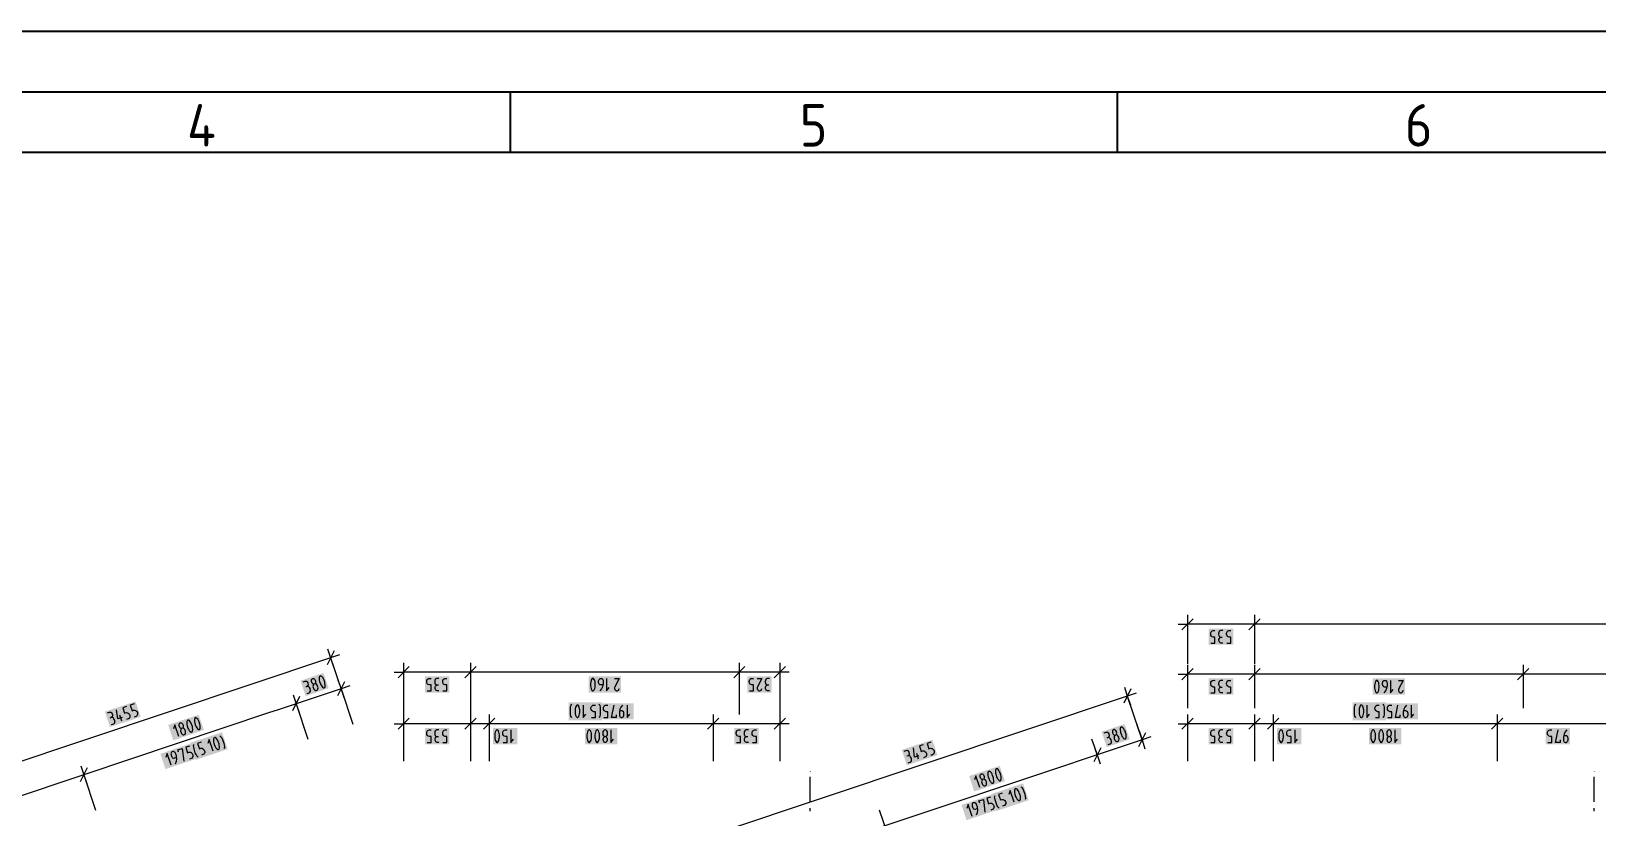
# Model space of a CAD drawing. Header units: millimetres. Extents: x 0 to 594, y 0 to 420.
# Drawn here: x 157.5 to 286.5, y 355.3 to 420 of the extents above; entities that cross this region are included whole.
import ezdxf

# ---------------------------------------------------------------- set-up
doc = ezdxf.new("R2010")
doc.units = ezdxf.units.MM
doc.header["$LTSCALE"] = 8
for name, color, linetype in [('035', 5, 'Continuous'), ('07', 7, 'Continuous'), ('PDF_Koty delkove', 7, 'Continuous'), ('PDF_Osy hlavni', 7, 'Continuous')]:
    doc.layers.add(name, color=color, linetype=linetype)
doc.styles.add('ISO Proportional', font='isocp.shx')

# ---------------------------------------------------------------- blocks, each defined once
blk = doc.blocks.new('IEC_border_a2')
at = {"layer": '035'}
for p, q in [((197, 415), (197, 410)), ((247, 415), (247, 410)), ((584, 410), (10, 410))]:
    blk.add_line(p, q, dxfattribs=at)
blk.add_lwpolyline([(0, 420), (594, 420), (594, 0), (0, 0)], close=True, dxfattribs=at)
at = {"layer": '07'}
blk.add_lwpolyline([(5, 415), (589, 415), (589, 5), (5, 5)], close=True, dxfattribs=at)
at = {"layer": '035', "style": 'ISO Proportional'}
for s, p in [('4', (170.38, 410.5)), ('5', (220.84, 410.5)), ('6', (270.69, 410.5))]:
    blk.add_text(s, height=3.5, dxfattribs=at).set_placement(p)

msp = doc.modelspace()

# ---------------------------------------------------------------- linework, layer by layer
at = {"layer": 'PDF_Koty delkove', "lineweight": 18}
for points in [[(253.25, 371.59), (252.33, 370.67)], [(252.79, 371.9), (252.79, 371.13), (252.79, 370.36)], [(258.76, 371.59), (257.84, 370.67)], [(258.3, 371.9), (258.3, 371.13), (258.3, 370.36)], [(252.02, 371.13), (252.79, 371.13), (252.79, 367.88)], [(549.56, 371.13), (258.3, 371.13), (257.65, 371.13), (252.79, 371.13)], [(254.72, 369.59), (255.05, 369.59), (255.05, 370.07), (254.91, 370.07), (254.82, 370.11), (254.76, 370.16), (254.71, 370.24), (254.7, 370.31), (254.7, 370.38), (254.71, 370.45), (254.74, 370.51), (254.78, 370.57), (254.83, 370.6), (254.91, 370.62), (255.05, 370.62)], [(255.71, 370.62), (255.52, 370.62), (255.45, 370.58), (255.39, 370.53), (255.37, 370.45), (255.35, 370.38), (255.35, 370.31), (255.37, 370.22), (255.39, 370.16), (255.45, 370.11), (255.54, 370.07)], [(255.71, 369.59), (255.54, 369.59), (255.49, 369.61), (255.44, 369.64), (255.41, 369.7), (255.38, 369.8), (255.38, 369.87), (255.41, 369.97), (255.46, 370.04), (255.54, 370.07), (255.65, 370.07)], [(256.04, 369.59), (256.37, 369.59), (256.37, 370.07), (256.23, 370.07), (256.13, 370.11), (256.08, 370.16), (256.02, 370.24), (256.01, 370.31), (256.01, 370.38), (256.02, 370.45), (256.05, 370.51), (256.09, 370.57), (256.15, 370.6), (256.23, 370.62), (256.37, 370.62)], [(258.3, 371.13), (258.3, 370.77), (258.3, 367.88)], [(182.5, 368.95), (181.91, 367.78)], [(181.96, 369.1), (182.2, 368.37), (182.45, 367.64)], [(182.2, 368.37), (148.61, 357.12)], [(182.93, 368.61), (182.2, 368.37), (183.18, 365.45)], [(188.68, 367.65), (187.76, 366.73)], [(188.22, 367.96), (188.22, 367.19), (188.22, 366.42)], [(194.19, 367.65), (193.26, 366.73)], [(193.72, 367.96), (193.72, 367.19), (193.72, 366.42)], [(216.33, 367.65), (215.41, 366.73)], [(215.87, 367.96), (215.87, 367.19), (215.87, 366.42)], [(219.66, 367.65), (218.74, 366.73)], [(219.2, 367.96), (219.2, 367.19), (219.2, 366.42)], [(252.79, 367.79), (252.79, 367.02), (252.79, 366.26)], [(258.3, 367.79), (258.3, 367.02), (258.3, 366.26)], [(280.45, 367.79), (280.45, 367.02), (280.45, 366.26)], [(179.94, 366.4), (180.1, 366.45), (180.16, 366.45), (180.22, 366.44), (180.26, 366.4), (180.32, 366.31), (180.34, 366.25), (180.35, 366.14), (180.32, 366.06), (180.25, 366), (180.15, 365.96)], [(180.82, 366.19), (180.79, 366.2), (180.74, 366.23), (180.69, 366.29), (180.65, 366.35), (180.63, 366.42), (180.62, 366.48), (180.63, 366.56), (180.66, 366.62), (180.7, 366.65), (180.75, 366.67), (180.79, 366.67), (180.86, 366.64), (180.91, 366.58), (180.94, 366.52), (180.96, 366.45), (180.97, 366.38), (180.97, 366.31), (180.95, 366.25), (180.93, 366.23)], [(181.15, 365.98), (181.13, 366.04), (181.09, 366.12), (181.03, 366.19), (180.96, 366.22), (180.93, 366.23), (180.82, 366.19), (180.8, 366.17), (180.77, 366.1), (180.75, 366.01), (180.77, 365.92), (180.79, 365.86), (180.83, 365.78)], [(181.72, 366.35), (181.66, 366.54), (181.61, 366.63), (181.55, 366.74), (181.48, 366.82), (181.4, 366.87), (181.37, 366.88), (181.32, 366.86), (181.3, 366.84), (181.27, 366.75), (181.26, 366.64), (181.27, 366.52), (181.29, 366.42), (181.36, 366.23), (181.4, 366.13), (181.47, 366.03), (181.54, 365.94), (181.61, 365.9), (181.65, 365.89), (181.7, 365.91), (181.72, 365.93), (181.75, 366.01), (181.75, 366.12), (181.74, 366.25)], [(181.74, 366.25), (181.72, 366.35)], [(183.35, 366.4), (182.77, 365.24)], [(182.81, 366.55), (183.06, 365.82), (183.3, 365.09)], [(187.45, 367.19), (188.22, 367.19), (188.22, 363.71)], [(219.2, 367.19), (215.87, 367.19), (200.32, 367.19), (193.72, 367.19), (188.22, 367.19)], [(190.15, 365.65), (190.48, 365.65), (190.48, 366.13), (190.34, 366.13), (190.25, 366.16), (190.19, 366.21), (190.14, 366.3), (190.12, 366.37), (190.12, 366.43), (190.14, 366.5), (190.16, 366.57), (190.2, 366.62), (190.26, 366.66), (190.34, 366.67), (190.48, 366.67)], [(191.13, 366.67), (190.94, 366.67), (190.88, 366.64), (190.82, 366.59), (190.79, 366.5), (190.78, 366.43), (190.78, 366.37), (190.79, 366.28), (190.82, 366.21), (190.88, 366.16), (190.97, 366.13)], [(191.46, 365.65), (191.79, 365.65), (191.79, 366.13), (191.65, 366.13), (191.56, 366.16), (191.5, 366.21), (191.45, 366.3), (191.44, 366.37), (191.44, 366.43), (191.45, 366.5), (191.48, 366.57), (191.52, 366.62), (191.57, 366.66), (191.65, 366.67), (191.79, 366.67)], [(193.72, 367.19), (193.72, 366.83), (193.72, 363.71)], [(204.63, 366.13), (204.44, 366.13), (204.39, 366.14), (204.35, 366.18), (204.32, 366.21), (204.29, 366.26), (204.28, 366.33), (204.28, 366.47), (204.29, 366.54), (204.32, 366.59), (204.35, 366.62), (204.39, 366.66), (204.44, 366.67), (204.5, 366.67), (204.55, 366.66), (204.59, 366.62), (204.62, 366.59)], [(204.62, 366.59), (204.65, 366.54), (204.66, 366.47), (204.66, 366.23), (204.61, 365.99), (204.52, 365.82), (204.39, 365.65)], [(204.93, 366.67), (204.93, 365.65), (205.15, 365.92)], [(205.59, 366.67), (205.98, 366.67), (205.62, 365.99), (205.59, 365.92), (205.59, 365.82), (205.62, 365.75), (205.66, 365.7), (205.7, 365.67), (205.76, 365.65), (205.81, 365.65), (205.87, 365.67), (205.91, 365.7), (205.95, 365.75), (205.98, 365.85)], [(215.87, 367.19), (215.87, 366.89), (215.87, 366.83), (215.87, 363.71)], [(216.71, 365.65), (217.04, 365.65), (217.04, 366.13), (216.91, 366.13), (216.81, 366.16), (216.76, 366.21), (216.7, 366.3), (216.69, 366.37), (216.69, 366.43), (216.7, 366.5), (216.73, 366.57), (216.77, 366.62), (216.82, 366.66), (216.91, 366.67), (217.04, 366.67)], [(217.34, 366.67), (217.73, 366.67), (217.37, 365.99), (217.34, 365.92), (217.34, 365.82), (217.37, 365.75), (217.41, 365.7), (217.45, 365.67), (217.51, 365.65)], [(218.36, 366.67), (218.17, 366.67), (218.1, 366.64), (218.04, 366.59), (218.02, 366.5), (218, 366.43), (218, 366.37), (218.02, 366.28), (218.04, 366.21), (218.1, 366.16), (218.19, 366.13)], [(219.97, 367.19), (219.2, 367.19), (219.2, 363.71)], [(252.02, 367.02), (252.79, 367.02), (252.79, 364.23)], [(253.25, 367.49), (252.33, 366.56)], [(565.96, 367.02), (549.56, 367.02), (512, 367.02), (509.05, 367.02), (486.83, 367.02), (438.04, 367.02), (403.24, 367.02), (371.46, 367.02), (330.26, 367.02), (298.49, 367.02), (280.45, 367.02), (258.3, 367.02), (252.79, 367.02)], [(255.71, 366.51), (255.52, 366.51), (255.45, 366.48), (255.39, 366.43), (255.37, 366.34), (255.35, 366.27), (255.35, 366.2), (255.37, 366.12), (255.39, 366.05), (255.45, 366), (255.54, 365.96)], [(256.04, 365.49), (256.37, 365.49), (256.37, 365.96), (256.23, 365.96), (256.13, 366), (256.08, 366.05), (256.02, 366.14), (256.01, 366.2), (256.01, 366.27), (256.02, 366.34), (256.05, 366.41), (256.09, 366.46), (256.15, 366.49), (256.23, 366.51), (256.37, 366.51)], [(258.76, 367.49), (257.84, 366.56)], [(258.3, 367.02), (258.3, 366.67), (258.3, 364.23)], [(268.58, 365.9), (268.58, 366.1), (268.56, 366.2), (268.54, 366.32), (268.5, 366.43), (268.44, 366.49), (268.41, 366.51), (268.36, 366.51), (268.33, 366.49), (268.28, 366.43), (268.24, 366.32), (268.21, 366.2), (268.19, 366.1)], [(269.21, 365.96), (269.02, 365.96), (268.96, 365.98), (268.92, 366.02), (268.89, 366.05), (268.87, 366.1), (268.85, 366.17), (268.85, 366.31), (268.87, 366.37), (268.89, 366.43), (268.92, 366.46), (268.96, 366.49), (269.02, 366.51), (269.07, 366.51), (269.13, 366.49), (269.17, 366.46), (269.19, 366.43), (269.22, 366.37), (269.24, 366.31), (269.24, 366.07), (269.18, 365.83), (269.1, 365.66), (268.96, 365.49)], [(269.51, 366.51), (269.51, 365.49), (269.73, 365.76)], [(270.17, 366.51), (270.55, 366.51), (270.19, 365.83), (270.17, 365.76), (270.17, 365.66), (270.19, 365.59), (270.23, 365.54), (270.28, 365.5), (270.33, 365.49), (270.38, 365.49), (270.44, 365.5), (270.48, 365.54), (270.52, 365.59), (270.55, 365.69)], [(280.91, 367.49), (279.98, 366.56)], [(280.45, 367.02), (280.45, 366.67), (280.45, 364.23)], [(183.06, 365.82), (179.36, 364.58), (177.8, 364.06), (177.18, 363.85), (161.87, 358.73), (149.47, 354.58)], [(179.65, 365.17), (179.07, 364)], [(179.12, 365.31), (179.36, 364.58), (179.61, 363.86)], [(180.27, 365.43), (180.45, 365.49), (180.5, 365.54), (180.54, 365.61), (180.54, 365.7), (180.53, 365.77), (180.51, 365.83), (180.47, 365.91), (180.42, 365.97), (180.35, 366), (180.25, 366)], [(180.83, 365.78), (180.9, 365.71), (180.96, 365.68), (181.02, 365.68), (181.07, 365.7), (181.12, 365.73), (181.16, 365.8), (181.17, 365.89), (181.15, 365.98)], [(183.79, 366.06), (183.06, 365.82), (184.03, 362.9)], [(190.81, 365.92), (190.83, 366.02), (190.89, 366.09), (190.97, 366.13), (191.08, 366.13)], [(191.13, 365.65), (190.97, 365.65), (190.92, 365.67), (190.86, 365.7), (190.83, 365.75), (190.81, 365.85), (190.81, 365.92)], [(247.83, 365.22), (214.24, 353.98)], [(217.51, 365.65), (217.56, 365.65), (217.62, 365.67), (217.66, 365.7), (217.7, 365.75), (217.73, 365.85)], [(218.36, 365.65), (218.19, 365.65), (218.14, 365.67), (218.08, 365.7), (218.06, 365.75), (218.03, 365.85), (218.03, 365.92), (218.06, 366.02), (218.11, 366.09), (218.19, 366.13), (218.3, 366.13)], [(248.12, 365.8), (247.54, 364.64)], [(247.59, 365.95), (247.83, 365.22), (248.08, 364.49)], [(248.56, 365.46), (247.83, 365.22), (248.81, 362.3)], [(255.71, 365.49), (255.54, 365.49), (255.49, 365.5), (255.44, 365.54), (255.41, 365.59), (255.38, 365.69), (255.38, 365.76), (255.41, 365.86), (255.46, 365.93), (255.54, 365.96), (255.65, 365.96)], [(268.19, 366.1), (268.19, 365.9), (268.21, 365.79), (268.24, 365.67), (268.28, 365.57), (268.33, 365.5), (268.36, 365.49), (268.41, 365.49), (268.44, 365.5), (268.5, 365.57), (268.54, 365.67), (268.56, 365.79), (268.58, 365.9)], [(163.83, 363.84), (163.99, 363.89), (164.04, 363.89), (164.11, 363.88), (164.15, 363.84), (164.21, 363.75), (164.23, 363.69), (164.24, 363.58), (164.21, 363.5), (164.14, 363.44), (164.04, 363.4)], [(165.03, 363.45), (164.67, 363.33), (164.58, 364.09)], [(165.01, 363.15), (164.85, 363.64)], [(165.39, 364.36), (165.08, 364.26), (165.23, 363.8), (165.36, 363.85), (165.46, 363.84), (165.53, 363.81), (165.61, 363.75), (165.64, 363.69), (165.66, 363.63), (165.67, 363.56), (165.67, 363.48), (165.65, 363.42), (165.61, 363.37), (165.53, 363.33), (165.4, 363.28)], [(179.36, 364.58), (180.34, 361.67)], [(188.22, 363.71), (188.22, 362.94), (188.22, 362.17)], [(193.72, 363.71), (193.72, 362.94), (193.72, 362.17)], [(195.27, 363.71), (195.27, 362.94), (195.27, 362.17)], [(202.07, 363.45), (202.04, 363.49), (202, 363.55), (201.97, 363.66), (201.96, 363.79), (201.96, 364.13), (201.97, 364.31), (201.99, 364.41), (202.01, 364.48), (202.07, 364.54)], [(202.34, 364.07), (202.34, 363.86), (202.36, 363.76), (202.38, 363.64), (202.42, 363.54), (202.48, 363.47), (202.51, 363.45), (202.56, 363.45), (202.59, 363.47), (202.64, 363.54), (202.68, 363.64), (202.71, 363.76), (202.73, 363.86), (202.73, 364.07), (202.71, 364.17), (202.68, 364.29), (202.64, 364.39), (202.59, 364.46), (202.56, 364.48), (202.51, 364.48), (202.48, 364.46)], [(202.48, 364.46), (202.42, 364.39), (202.38, 364.29), (202.36, 364.17), (202.34, 364.07)], [(203, 364.48), (203, 363.45), (203.22, 363.72)], [(203.68, 363.45), (204.01, 363.45), (204.01, 363.93), (203.87, 363.93), (203.78, 363.96), (203.72, 364.02), (203.67, 364.1), (203.65, 364.17), (203.65, 364.24), (203.67, 364.31), (203.7, 364.37), (203.74, 364.42), (203.79, 364.46), (203.87, 364.48), (204.01, 364.48)], [(204.31, 364.54), (204.37, 364.48), (204.39, 364.41), (204.41, 364.31), (204.42, 364.13), (204.42, 363.79), (204.41, 363.66), (204.38, 363.55), (204.34, 363.49), (204.31, 363.45)], [(204.7, 363.45), (205.03, 363.45), (205.03, 363.93), (204.89, 363.93), (204.8, 363.96), (204.74, 364.02), (204.69, 364.1), (204.68, 364.17), (204.68, 364.24), (204.69, 364.31)], [(204.69, 364.31), (204.72, 364.37), (204.76, 364.42), (204.81, 364.46), (204.89, 364.48), (205.03, 364.48)], [(205.72, 363.66), (205.72, 363.45), (205.33, 363.45), (205.55, 364.48)], [(206.26, 364.48), (206.12, 364.31), (206.04, 364.13), (205.99, 363.9), (205.99, 363.66), (206, 363.59), (206.03, 363.54), (206.06, 363.5), (206.1, 363.47), (206.15, 363.45), (206.21, 363.45), (206.26, 363.47), (206.3, 363.5), (206.33, 363.54), (206.36, 363.59), (206.37, 363.66), (206.37, 363.79), (206.36, 363.86), (206.33, 363.93), (206.26, 363.98), (206.21, 364), (206.02, 364)], [(206.64, 364.48), (206.64, 363.45), (206.86, 363.72)], [(213.72, 363.71), (213.72, 362.94), (213.72, 362.17)], [(219.2, 363.71), (219.2, 362.94), (219.2, 362.17)], [(252.79, 363.71), (252.79, 362.94), (252.79, 362.17)], [(258.3, 363.71), (258.3, 362.94), (258.3, 362.17)], [(259.84, 363.71), (259.84, 362.94), (259.84, 362.17)], [(266.53, 363.79), (266.53, 364.13), (266.55, 364.31), (266.56, 364.41), (266.59, 364.48), (266.64, 364.54)], [(266.64, 363.45), (266.62, 363.49), (266.58, 363.55), (266.55, 363.66), (266.53, 363.79)], [(267.57, 364.48), (267.57, 363.45), (267.79, 363.72)], [(268.26, 363.45), (268.58, 363.45), (268.58, 363.93), (268.45, 363.93), (268.35, 363.96), (268.3, 364.02), (268.24, 364.1), (268.23, 364.17), (268.23, 364.24), (268.24, 364.31), (268.27, 364.37), (268.31, 364.42), (268.37, 364.46), (268.45, 364.48), (268.58, 364.48)], [(268.88, 364.54), (268.94, 364.48), (268.97, 364.41), (268.98, 364.31)], [(268.98, 364.31), (268.99, 364.13), (268.99, 363.79), (268.98, 363.66), (268.95, 363.55), (268.91, 363.49), (268.88, 363.45)], [(269.28, 363.45), (269.61, 363.45), (269.61, 363.93), (269.47, 363.93), (269.37, 363.96), (269.32, 364.02), (269.26, 364.1), (269.25, 364.17), (269.25, 364.24), (269.26, 364.31), (269.29, 364.37), (269.33, 364.42), (269.39, 364.46), (269.47, 364.48), (269.61, 364.48)], [(270.29, 363.66), (270.29, 363.45), (269.91, 363.45), (270.12, 364.48)], [(270.84, 364.48), (270.7, 364.31), (270.62, 364.13), (270.56, 363.9), (270.56, 363.66), (270.58, 363.59), (270.6, 363.54), (270.63, 363.5), (270.67, 363.47), (270.73, 363.45), (270.78, 363.45), (270.84, 363.47), (270.88, 363.5), (270.9, 363.54), (270.93, 363.59), (270.95, 363.66), (270.95, 363.79), (270.93, 363.86), (270.9, 363.93), (270.84, 363.98), (270.78, 364), (270.59, 364)], [(271.22, 364.48), (271.22, 363.45), (271.44, 363.72)], [(278.29, 363.71), (278.29, 362.94), (278.29, 362.17)], [(164.16, 362.87), (164.34, 362.93), (164.39, 362.98), (164.43, 363.05), (164.43, 363.14), (164.42, 363.21), (164.4, 363.27), (164.36, 363.35), (164.31, 363.4), (164.24, 363.44), (164.14, 363.44)], [(169.7, 361.89), (169.37, 362.86), (169.25, 362.53)], [(169.92, 362.54), (169.88, 362.55), (169.83, 362.58), (169.78, 362.64), (169.75, 362.7), (169.73, 362.76), (169.72, 362.83), (169.72, 362.91), (169.76, 362.97), (169.79, 363), (169.84, 363.02), (169.89, 363.02), (169.95, 362.99), (170, 362.93), (170.04, 362.87), (170.06, 362.8), (170.07, 362.73), (170.06, 362.66), (170.04, 362.6), (170.02, 362.57)], [(170.39, 363.19), (170.36, 363.1), (170.36, 362.99), (170.37, 362.87), (170.39, 362.77), (170.45, 362.58), (170.5, 362.48), (170.56, 362.38), (170.63, 362.29), (170.71, 362.25), (170.74, 362.24), (170.79, 362.26), (170.81, 362.28), (170.84, 362.36), (170.85, 362.47), (170.84, 362.6), (170.82, 362.7)], [(170.82, 362.7), (170.75, 362.89), (170.71, 362.98), (170.64, 363.09), (170.57, 363.17), (170.5, 363.22), (170.47, 363.23), (170.41, 363.21), (170.39, 363.19)], [(187.45, 362.94), (188.22, 362.94), (188.22, 359.86)], [(188.68, 363.4), (187.76, 362.48)], [(219.2, 362.94), (215.51, 362.94), (215.02, 362.94), (213.72, 362.94), (207.67, 362.94), (195.27, 362.94), (193.72, 362.94), (188.22, 362.94)], [(190.15, 361.4), (190.48, 361.4), (190.48, 361.88), (190.34, 361.88), (190.25, 361.91), (190.19, 361.97), (190.14, 362.05), (190.12, 362.12), (190.12, 362.19), (190.14, 362.26), (190.16, 362.32), (190.2, 362.37), (190.26, 362.41), (190.34, 362.43)], [(190.34, 362.43), (190.48, 362.43)], [(191.13, 362.43), (190.94, 362.43), (190.88, 362.39), (190.82, 362.34), (190.79, 362.26), (190.78, 362.19), (190.78, 362.12), (190.79, 362.03), (190.82, 361.97), (190.88, 361.91), (190.97, 361.88)], [(191.46, 361.4), (191.79, 361.4), (191.79, 361.88), (191.65, 361.88), (191.56, 361.91), (191.5, 361.97), (191.45, 362.05), (191.44, 362.12), (191.44, 362.19), (191.45, 362.26), (191.48, 362.32), (191.52, 362.37), (191.57, 362.41), (191.65, 362.43), (191.79, 362.43)], [(194.19, 363.4), (193.26, 362.48)], [(193.72, 362.94), (193.72, 362.58), (193.72, 359.86)], [(195.73, 363.4), (194.81, 362.48)], [(195.27, 362.94), (195.27, 362.58), (195.27, 359.86)], [(195.73, 362.02), (195.73, 361.81), (195.74, 361.71), (195.77, 361.59), (195.81, 361.49), (195.87, 361.42), (195.89, 361.4), (195.95, 361.4), (195.98, 361.42), (196.03, 361.49), (196.07, 361.59), (196.1, 361.71), (196.11, 361.81), (196.11, 362.02), (196.1, 362.12), (196.07, 362.24), (196.03, 362.34), (195.98, 362.41), (195.95, 362.43), (195.89, 362.43), (195.87, 362.41), (195.81, 362.34)], [(195.81, 362.34), (195.77, 362.24), (195.74, 362.12), (195.73, 362.02)], [(196.41, 361.4), (196.74, 361.4), (196.74, 361.88), (196.61, 361.88), (196.51, 361.91), (196.45, 361.97), (196.4, 362.05), (196.39, 362.12), (196.39, 362.19), (196.4, 362.26), (196.43, 362.32), (196.47, 362.37), (196.52, 362.41), (196.61, 362.43), (196.74, 362.43)], [(197.04, 362.43), (197.04, 361.4), (197.26, 361.67)], [(203.62, 361.49), (203.66, 361.59), (203.69, 361.71), (203.7, 361.81), (203.7, 362.02), (203.69, 362.12), (203.66, 362.24), (203.62, 362.34), (203.56, 362.41), (203.53, 362.43), (203.48, 362.43), (203.45, 362.41), (203.4, 362.34), (203.36, 362.24), (203.33, 362.12), (203.32, 362.02)], [(205.29, 362.43), (205.29, 361.4), (205.51, 361.67)], [(214.18, 363.4), (213.26, 362.48)], [(213.72, 362.94), (213.72, 362.75), (213.72, 362.58), (213.72, 359.86)], [(215.64, 361.4), (215.97, 361.4), (215.97, 361.88), (215.83, 361.88), (215.73, 361.91), (215.68, 361.97), (215.63, 362.05), (215.61, 362.12), (215.61, 362.19), (215.63, 362.26), (215.65, 362.32), (215.69, 362.37), (215.75, 362.41), (215.83, 362.43), (215.97, 362.43)], [(216.62, 362.43), (216.43, 362.43), (216.36, 362.39), (216.31, 362.34), (216.28, 362.26), (216.27, 362.19), (216.27, 362.12), (216.28, 362.03), (216.31, 361.97), (216.36, 361.91), (216.46, 361.88)], [(216.95, 361.4), (217.28, 361.4), (217.28, 361.88), (217.14, 361.88), (217.05, 361.91), (216.99, 361.97), (216.94, 362.05), (216.93, 362.12), (216.93, 362.19), (216.94, 362.26), (216.97, 362.32), (217.01, 362.37), (217.06, 362.41), (217.14, 362.43), (217.28, 362.43)], [(219.66, 363.4), (218.74, 362.48)], [(219.97, 362.94), (219.2, 362.94), (219.2, 359.86)], [(246.91, 362.01), (246.93, 362.04), (246.95, 362.1), (246.96, 362.17), (246.95, 362.24), (246.93, 362.31), (246.89, 362.37), (246.84, 362.42), (246.78, 362.46), (246.73, 362.46), (246.68, 362.44), (246.65, 362.41), (246.61, 362.35), (246.61, 362.27), (246.62, 362.2), (246.64, 362.14), (246.67, 362.08), (246.72, 362.02), (246.77, 361.99), (246.81, 361.98), (246.79, 361.95), (246.75, 361.89), (246.74, 361.79), (246.75, 361.71), (246.77, 361.64), (246.81, 361.57), (246.88, 361.5), (246.95, 361.47), (247.01, 361.47), (247.06, 361.49), (247.1, 361.52), (247.14, 361.59), (247.15, 361.68), (247.14, 361.77)], [(247.71, 362.14), (247.64, 362.33), (247.6, 362.42), (247.53, 362.53), (247.46, 362.61), (247.39, 362.66), (247.36, 362.67), (247.3, 362.65), (247.28, 362.63), (247.25, 362.54), (247.25, 362.43), (247.26, 362.31), (247.28, 362.21), (247.34, 362.01), (247.39, 361.92), (247.45, 361.82), (247.52, 361.73), (247.6, 361.69)], [(249.77, 361.85), (249.04, 361.61), (248.61, 362.9)], [(248.8, 362.34), (249.04, 361.61), (249.28, 360.88)], [(252.02, 362.94), (252.79, 362.94), (252.79, 359.86)], [(253.25, 363.4), (252.33, 362.48)], [(288.29, 362.94), (278.29, 362.94), (259.84, 362.94), (258.3, 362.94), (252.79, 362.94)], [(254.72, 361.4), (255.05, 361.4), (255.05, 361.88), (254.91, 361.88), (254.82, 361.91), (254.76, 361.97), (254.71, 362.05), (254.7, 362.12), (254.7, 362.19), (254.71, 362.26), (254.74, 362.32), (254.78, 362.37), (254.83, 362.41), (254.91, 362.43), (255.05, 362.43)], [(255.71, 362.43), (255.52, 362.43), (255.45, 362.39), (255.39, 362.34), (255.37, 362.26), (255.35, 362.19), (255.35, 362.12), (255.37, 362.03), (255.39, 361.97), (255.45, 361.91), (255.54, 361.88)], [(258.76, 363.4), (257.84, 362.48)], [(258.3, 362.94), (258.3, 362.58), (258.3, 359.86)], [(260.3, 363.4), (259.38, 362.48)], [(259.84, 362.94), (259.84, 362.58), (259.84, 359.86)], [(260.99, 361.4), (261.32, 361.4), (261.32, 361.88), (261.18, 361.88), (261.08, 361.91), (261.03, 361.97), (260.98, 362.05), (260.96, 362.12), (260.96, 362.19), (260.98, 362.26), (261, 362.32), (261.04, 362.37), (261.1, 362.41), (261.18, 362.43), (261.32, 362.43)], [(261.62, 362.43), (261.62, 361.4), (261.84, 361.67)], [(268.14, 362.41), (268.11, 362.43), (268.05, 362.43), (268.03, 362.41), (267.97, 362.34), (267.93, 362.24), (267.9, 362.12), (267.89, 362.02)], [(267.89, 362.02), (267.89, 361.81), (267.9, 361.71), (267.93, 361.59), (267.97, 361.49), (268.03, 361.42), (268.05, 361.4), (268.11, 361.4), (268.14, 361.42), (268.19, 361.49), (268.23, 361.59), (268.26, 361.71), (268.27, 361.81), (268.27, 362.02), (268.26, 362.12), (268.23, 362.24), (268.19, 362.34), (268.14, 362.41)], [(269.86, 362.43), (269.86, 361.4), (270.08, 361.67)], [(278.75, 363.4), (277.83, 362.48)], [(278.29, 362.94), (278.29, 362.58), (278.29, 359.86)], [(282.47, 361.4), (282.8, 361.4), (282.8, 361.88), (282.66, 361.88), (282.56, 361.91), (282.51, 361.97), (282.45, 362.05), (282.44, 362.12), (282.44, 362.19), (282.45, 362.26), (282.48, 362.32), (282.52, 362.37), (282.58, 362.41), (282.66, 362.43), (282.8, 362.43)], [(283.48, 361.61), (283.48, 361.4), (283.1, 361.4), (283.32, 362.43)], [(284.03, 362.43), (283.89, 362.26), (283.81, 362.08), (283.75, 361.85), (283.75, 361.61), (283.77, 361.54), (283.8, 361.49), (283.82, 361.45), (283.86, 361.42), (283.92, 361.4), (283.97, 361.4), (284.03, 361.42), (284.07, 361.45), (284.1, 361.49), (284.12, 361.54), (284.14, 361.61), (284.14, 361.74), (284.12, 361.81), (284.1, 361.88), (284.03, 361.93), (283.97, 361.95), (283.78, 361.95)], [(170.58, 361.1), (170.27, 361), (170.42, 360.55), (170.55, 360.59), (170.65, 360.59), (170.72, 360.56), (170.8, 360.49), (170.83, 360.43), (170.85, 360.37), (170.86, 360.3), (170.86, 360.23), (170.84, 360.16), (170.8, 360.11), (170.72, 360.07), (170.59, 360.03)], [(171.3, 360.19), (171.23, 360.24), (171.18, 360.3), (171.13, 360.39), (171.06, 360.55), (170.96, 360.87), (170.93, 361), (170.92, 361.11), (170.94, 361.19), (170.95, 361.23)], [(171.55, 361.43), (171.24, 361.32), (171.39, 360.87), (171.52, 360.91), (171.62, 360.91), (171.69, 360.88), (171.77, 360.82), (171.8, 360.76), (171.82, 360.69), (171.83, 360.62), (171.83, 360.55), (171.8, 360.49)], [(172.52, 360.67), (172.2, 361.64), (172.08, 361.32)], [(173.08, 361.94), (173.11, 361.92), (173.17, 361.86), (173.23, 361.78), (173.29, 361.65), (173.4, 361.33), (173.44, 361.16), (173.46, 361.06), (173.45, 360.99), (173.42, 360.9)], [(191.13, 361.4), (190.97, 361.4), (190.92, 361.42), (190.86, 361.45), (190.83, 361.5), (190.81, 361.61), (190.81, 361.67), (190.83, 361.78), (190.89, 361.85), (190.97, 361.88), (191.08, 361.88)], [(203.32, 362.02), (203.32, 361.81), (203.33, 361.71), (203.36, 361.59), (203.4, 361.49), (203.45, 361.42), (203.48, 361.4), (203.53, 361.4), (203.56, 361.42), (203.62, 361.49)], [(204.94, 361.81), (204.97, 361.74), (204.99, 361.67), (204.99, 361.61), (204.97, 361.54), (204.94, 361.47), (204.89, 361.42), (204.85, 361.4), (204.79, 361.4), (204.75, 361.42), (204.7, 361.47), (204.67, 361.54), (204.66, 361.61), (204.66, 361.67), (204.67, 361.74), (204.7, 361.81), (204.74, 361.86), (204.77, 361.88)], [(204.88, 361.88), (204.9, 361.86), (204.94, 361.81)], [(249.04, 361.61), (245.35, 360.37), (243.79, 359.85), (243.16, 359.64), (227.85, 354.52), (215.45, 350.37)], [(216.62, 361.4), (216.46, 361.4), (216.4, 361.42), (216.35, 361.45), (216.32, 361.5), (216.3, 361.61), (216.3, 361.67), (216.32, 361.78), (216.38, 361.85)], [(216.38, 361.85), (216.46, 361.88), (216.57, 361.88)], [(231.02, 361.21), (230.71, 361.11), (230.86, 360.66), (230.99, 360.7), (231.09, 360.7), (231.16, 360.66), (231.24, 360.6), (231.27, 360.54), (231.29, 360.48), (231.3, 360.41), (231.3, 360.33), (231.27, 360.27), (231.23, 360.22), (231.16, 360.18), (231.03, 360.14)], [(245.35, 360.37), (245.3, 360.53), (245.28, 360.57), (245.23, 360.71), (245.12, 361.06), (244.91, 361.67)], [(245.1, 361.1), (245.35, 360.37), (245.59, 359.64)], [(245.93, 362.19), (246.08, 362.24), (246.14, 362.24), (246.2, 362.23), (246.25, 362.19), (246.3, 362.1), (246.33, 362.03), (246.33, 361.93), (246.3, 361.85), (246.24, 361.79), (246.13, 361.75)], [(246.25, 361.22), (246.43, 361.28), (246.49, 361.33), (246.52, 361.4), (246.52, 361.49), (246.51, 361.56), (246.49, 361.62), (246.45, 361.7), (246.4, 361.75), (246.34, 361.79), (246.24, 361.79)], [(247.14, 361.77), (247.12, 361.83), (247.08, 361.91), (247.01, 361.98), (246.94, 362.01), (246.91, 362.01), (246.81, 361.98)], [(247.6, 361.69), (247.63, 361.68), (247.68, 361.69), (247.7, 361.72), (247.73, 361.8), (247.74, 361.91), (247.73, 362.04), (247.71, 362.14)], [(249.33, 362.19), (248.75, 361.03)], [(255.71, 361.4), (255.54, 361.4), (255.49, 361.42), (255.44, 361.45), (255.41, 361.5), (255.38, 361.61), (255.38, 361.67), (255.41, 361.78), (255.46, 361.85), (255.54, 361.88), (255.65, 361.88)], [(269.37, 361.4), (269.33, 361.42), (269.27, 361.47), (269.25, 361.54), (269.23, 361.61), (269.23, 361.67), (269.25, 361.74), (269.27, 361.81), (269.31, 361.86), (269.34, 361.88)], [(269.45, 361.88), (269.48, 361.86), (269.52, 361.81), (269.55, 361.74), (269.56, 361.67), (269.56, 361.61), (269.55, 361.54), (269.52, 361.47), (269.46, 361.42), (269.42, 361.4), (269.37, 361.4)], [(169.06, 359.52), (168.74, 360.49), (168.62, 360.16)], [(169.26, 360.65), (169.21, 360.64), (169.15, 360.63), (169.11, 360.59), (169.08, 360.55), (169.06, 360.51), (169.05, 360.45), (169.06, 360.38), (169.11, 360.25), (169.14, 360.19), (169.19, 360.13), (169.27, 360.11), (169.33, 360.11), (169.51, 360.17)], [(169.43, 359.64), (169.5, 359.84), (169.53, 360.03), (169.5, 360.28), (169.43, 360.5), (169.39, 360.56), (169.35, 360.6), (169.31, 360.63), (169.26, 360.65)], [(169.68, 360.59), (169.62, 360.78), (169.98, 360.9), (170.1, 359.86)], [(171.8, 360.49), (171.76, 360.44), (171.69, 360.4), (171.56, 360.35)], [(229.46, 360.69), (229.62, 360.74), (229.67, 360.75), (229.74, 360.73), (229.78, 360.69), (229.84, 360.6), (229.86, 360.54), (229.86, 360.43), (229.83, 360.35), (229.77, 360.29), (229.66, 360.26)], [(229.79, 359.72), (229.97, 359.78), (230.02, 359.83), (230.06, 359.9), (230.06, 359.99), (230.05, 360.06), (230.02, 360.12), (229.98, 360.2), (229.94, 360.26), (229.87, 360.29), (229.77, 360.29)], [(230.66, 360.3), (230.3, 360.18), (230.21, 360.94)], [(230.64, 360.01), (230.48, 360.49)], [(245.64, 360.96), (245.06, 359.79)], [(162.16, 359.31), (161.58, 358.14)], [(161.62, 359.46), (161.87, 358.73), (162.11, 358)], [(161.87, 358.73), (162.84, 355.81)], [(235.68, 357.68), (235.36, 358.65), (235.24, 358.32)], [(235.9, 358.33), (235.87, 358.34), (235.81, 358.37), (235.77, 358.43), (235.73, 358.49), (235.71, 358.55), (235.7, 358.62), (235.71, 358.7), (235.74, 358.76), (235.77, 358.79), (235.83, 358.81), (235.87, 358.81), (235.94, 358.77), (235.99, 358.72), (236.02, 358.66), (236.04, 358.59), (236.05, 358.52), (236.05, 358.45), (236.02, 358.39), (236, 358.36)], [(236.69, 358.77), (236.63, 358.88), (236.55, 358.96), (236.48, 359.01), (236.45, 359.02), (236.4, 359), (236.38, 358.97), (236.35, 358.89), (236.34, 358.78), (236.35, 358.66), (236.37, 358.56), (236.44, 358.36), (236.48, 358.27), (236.55, 358.17), (236.62, 358.08), (236.69, 358.03), (236.72, 358.03), (236.77, 358.04), (236.8, 358.07), (236.83, 358.15), (236.83, 358.26), (236.82, 358.38), (236.8, 358.49)], [(236.8, 358.49), (236.73, 358.68), (236.69, 358.77)], [(238.51, 356.46), (238.18, 357.43), (238.06, 357.11)], [(239.06, 357.73), (239.1, 357.71), (239.16, 357.65), (239.22, 357.57), (239.27, 357.44), (239.38, 357.12), (239.42, 356.95), (239.44, 356.85), (239.44, 356.77), (239.41, 356.69)], [(235.05, 355.3), (234.72, 356.28), (234.6, 355.95)], [(235.41, 355.43), (235.49, 355.63), (235.51, 355.82), (235.49, 356.06), (235.41, 356.29), (235.37, 356.35), (235.33, 356.39), (235.3, 356.41), (235.25, 356.43), (235.19, 356.43), (235.14, 356.42), (235.09, 356.38), (235.06, 356.34), (235.05, 356.3), (235.04, 356.24), (235.05, 356.17), (235.09, 356.04), (235.12, 355.98), (235.17, 355.92), (235.25, 355.9), (235.31, 355.9), (235.49, 355.96)], [(235.67, 356.38), (235.6, 356.57), (235.97, 356.69), (236.09, 355.65)], [(236.56, 356.89), (236.25, 356.79), (236.4, 356.34), (236.53, 356.38), (236.64, 356.38), (236.7, 356.35), (236.78, 356.28), (236.82, 356.22), (236.84, 356.16), (236.85, 356.09), (236.84, 356.01), (236.82, 355.95), (236.78, 355.9), (236.71, 355.86), (236.58, 355.82)], [(237.28, 355.98), (237.21, 356.03), (237.16, 356.08), (237.12, 356.18), (237.05, 356.34), (236.94, 356.66), (236.91, 356.79), (236.9, 356.9), (236.92, 356.98), (236.94, 357.02)], [(227.85, 354.52), (227.74, 354.86), (227.42, 355.81)]]:
    msp.add_lwpolyline(points, dxfattribs=at)
for points in [[(203.62, 366.26), (203.62, 366.06), (203.63, 365.96), (203.66, 365.84), (203.7, 365.73), (203.76, 365.67), (203.78, 365.65), (203.84, 365.65), (203.87, 365.67), (203.92, 365.73), (203.96, 365.84), (203.99, 365.96), (204, 366.06), (204, 366.26), (203.99, 366.37), (203.96, 366.49), (203.92, 366.59), (203.87, 366.66), (203.84, 366.67), (203.78, 366.67), (203.76, 366.66), (203.7, 366.59), (203.66, 366.49), (203.63, 366.37)], [(266.92, 364.07), (266.92, 363.86), (266.93, 363.76), (266.96, 363.64), (267, 363.54), (267.05, 363.47), (267.08, 363.45), (267.14, 363.45), (267.16, 363.47), (267.22, 363.54), (267.26, 363.64), (267.29, 363.76), (267.3, 363.86), (267.3, 364.07), (267.29, 364.17), (267.26, 364.29), (267.22, 364.39), (267.16, 364.46), (267.14, 364.48), (267.08, 364.48), (267.05, 364.46), (267, 364.39), (266.96, 364.29), (266.93, 364.17)], [(170.25, 362.33), (170.23, 362.39), (170.19, 362.47), (170.12, 362.54), (170.05, 362.57), (170.02, 362.57), (169.92, 362.54), (169.9, 362.51), (169.86, 362.45), (169.85, 362.35), (169.86, 362.27), (169.88, 362.2), (169.92, 362.13), (169.99, 362.06), (170.06, 362.03), (170.12, 362.03), (170.17, 362.05), (170.21, 362.08), (170.25, 362.15), (170.26, 362.24)], [(171.44, 362.91), (171.37, 363.1), (171.33, 363.19), (171.26, 363.3), (171.19, 363.38), (171.12, 363.43), (171.09, 363.44), (171.04, 363.42), (171.02, 363.39), (170.99, 363.31), (170.98, 363.2), (170.99, 363.08), (171.01, 362.98), (171.08, 362.78), (171.12, 362.69), (171.19, 362.59), (171.26, 362.5), (171.33, 362.45), (171.36, 362.45), (171.41, 362.46), (171.43, 362.49), (171.46, 362.57), (171.47, 362.68), (171.46, 362.8)], [(203.97, 362.02), (203.97, 361.81), (203.99, 361.71), (204.01, 361.59), (204.06, 361.49), (204.11, 361.42), (204.14, 361.4), (204.19, 361.4), (204.22, 361.42), (204.27, 361.49), (204.31, 361.59), (204.34, 361.71), (204.36, 361.81), (204.36, 362.02), (204.34, 362.12), (204.31, 362.24), (204.27, 362.34), (204.22, 362.41), (204.19, 362.43), (204.14, 362.43), (204.11, 362.41), (204.06, 362.34), (204.01, 362.24), (203.99, 362.12)], [(204.63, 362.19), (204.63, 362.12), (204.64, 362.03), (204.68, 361.95), (204.74, 361.9), (204.77, 361.88), (204.88, 361.88), (204.9, 361.9), (204.96, 361.95), (205, 362.03), (205.01, 362.12), (205.01, 362.19), (205, 362.27), (204.96, 362.36), (204.9, 362.41), (204.85, 362.43), (204.79, 362.43), (204.74, 362.41), (204.68, 362.36), (204.64, 362.27)], [(260.3, 362.02), (260.3, 361.81), (260.32, 361.71), (260.35, 361.59), (260.39, 361.49), (260.44, 361.42), (260.47, 361.4), (260.52, 361.4), (260.55, 361.42), (260.6, 361.49), (260.65, 361.59), (260.67, 361.71), (260.69, 361.81), (260.69, 362.02), (260.67, 362.12), (260.65, 362.24), (260.6, 362.34), (260.55, 362.41), (260.52, 362.43), (260.47, 362.43), (260.44, 362.41), (260.39, 362.34), (260.35, 362.24), (260.32, 362.12)], [(268.55, 362.02), (268.55, 361.81), (268.56, 361.71), (268.59, 361.59), (268.63, 361.49), (268.68, 361.42), (268.71, 361.4), (268.77, 361.4), (268.79, 361.42), (268.85, 361.49), (268.89, 361.59), (268.92, 361.71), (268.93, 361.81), (268.93, 362.02), (268.92, 362.12), (268.89, 362.24), (268.85, 362.34), (268.79, 362.41), (268.77, 362.43), (268.71, 362.43), (268.68, 362.41), (268.63, 362.34), (268.59, 362.24), (268.56, 362.12)], [(269.2, 362.19), (269.2, 362.12), (269.22, 362.03), (269.26, 361.95), (269.31, 361.9), (269.34, 361.88), (269.45, 361.88), (269.48, 361.9), (269.53, 361.95), (269.57, 362.03), (269.59, 362.12), (269.59, 362.19), (269.57, 362.27), (269.53, 362.36), (269.48, 362.41), (269.42, 362.43), (269.37, 362.43), (269.31, 362.41), (269.26, 362.36), (269.22, 362.27)], [(173.01, 361.27), (172.95, 361.47), (172.9, 361.56), (172.84, 361.66), (172.77, 361.75), (172.69, 361.79), (172.66, 361.8), (172.61, 361.78), (172.59, 361.76), (172.56, 361.68), (172.55, 361.57), (172.57, 361.44), (172.58, 361.34), (172.65, 361.15), (172.7, 361.06), (172.76, 360.95), (172.83, 360.87), (172.9, 360.82), (172.94, 360.81), (172.99, 360.83), (173.01, 360.85), (173.04, 360.94), (173.04, 361.05), (173.03, 361.17)], [(237.42, 358.69), (237.36, 358.89), (237.31, 358.98), (237.25, 359.09), (237.18, 359.17), (237.1, 359.22), (237.07, 359.22), (237.02, 359.21), (237, 359.18), (236.97, 359.1), (236.96, 358.99), (236.98, 358.87), (236.99, 358.77), (237.06, 358.57), (237.1, 358.48), (237.17, 358.38), (237.24, 358.29), (237.31, 358.24), (237.35, 358.24), (237.4, 358.25), (237.42, 358.28), (237.45, 358.36), (237.45, 358.47), (237.44, 358.59)], [(236.23, 358.12), (236.21, 358.18), (236.17, 358.26), (236.1, 358.32), (236.04, 358.36), (236, 358.36), (235.9, 358.33), (235.88, 358.3), (235.84, 358.24), (235.83, 358.14), (235.85, 358.06), (235.87, 357.99), (235.91, 357.92), (235.97, 357.85), (236.04, 357.82), (236.1, 357.82), (236.15, 357.84), (236.2, 357.87), (236.23, 357.94), (236.24, 358.03)], [(239, 357.06), (238.93, 357.25), (238.89, 357.35), (238.82, 357.45), (238.75, 357.54), (238.68, 357.58), (238.65, 357.59), (238.6, 357.57), (238.57, 357.55), (238.54, 357.47), (238.54, 357.36), (238.55, 357.23), (238.57, 357.13), (238.63, 356.94), (238.68, 356.85), (238.74, 356.74), (238.82, 356.66), (238.89, 356.61), (238.92, 356.6), (238.97, 356.62), (238.99, 356.64), (239.02, 356.73), (239.03, 356.84), (239.02, 356.96)]]:
    msp.add_lwpolyline(points, close=True, dxfattribs=at)
for points in [[(254.72, 365.49), (255.05, 365.49), (255.05, 365.96), (254.91, 365.96), (254.82, 366, -0.843813), (255.05, 366.51)], [(166.01, 364.57), (165.7, 364.47), (165.85, 364.01), (165.98, 364.06, -1.033997), (166.03, 363.49)], [(256.04, 361.4), (256.37, 361.4), (256.37, 361.88), (256.23, 361.88), (256.13, 361.91), (256.08, 361.97, -0.753191), (256.37, 362.43)], [(231.64, 361.42), (231.33, 361.32), (231.48, 360.86), (231.61, 360.91, -1.034113), (231.65, 360.34)], [(237.53, 357.22), (237.22, 357.11), (237.37, 356.66), (237.5, 356.7), (237.6, 356.7), (237.67, 356.67, -0.752506), (237.55, 356.14)]]:
    msp.add_lwpolyline(points, format="xyb", dxfattribs=at)
at = {"layer": 'PDF_Koty delkove', "color": 7, "lineweight": 18, "true_color": 0xffffff, "transparency": 33554559}
for points in [[(256.55, 370.77), (254.54, 370.77), (256.55, 369.44), (254.54, 369.44)], [(180.15, 365.22), (182.05, 365.86), (179.72, 366.49), (181.62, 367.12)], [(191.97, 366.83), (189.97, 366.83), (191.97, 365.5), (189.97, 365.5)], [(206.13, 366.83), (203.47, 366.83), (206.13, 365.5), (203.47, 365.5)], [(218.54, 366.83), (216.53, 366.83), (218.54, 365.5), (216.53, 365.5)], [(256.55, 366.67), (254.54, 366.67), (256.55, 365.33), (254.54, 365.33)], [(270.7, 366.67), (268.04, 366.67), (270.7, 365.33), (268.04, 365.33)], [(164.03, 362.66), (166.56, 363.51), (163.61, 363.93), (166.13, 364.77)], [(169.24, 361.57), (171.76, 362.42), (168.82, 362.84), (171.34, 363.68)], [(204.57, 364.7), (201.81, 364.7), (204.57, 363.23), (201.81, 363.23)], [(207.18, 364.63), (204.52, 364.63), (207.18, 363.3), (204.52, 363.3)], [(269.15, 364.7), (266.38, 364.7), (269.15, 363.23), (266.38, 363.23)], [(271.76, 364.63), (269.1, 364.63), (271.76, 363.3), (269.1, 363.3)], [(191.97, 362.58), (189.97, 362.58), (191.97, 361.25), (189.97, 361.25)], [(197.58, 362.58), (195.58, 362.58), (197.58, 361.25), (195.58, 361.25)], [(205.82, 362.58), (203.16, 362.58), (205.82, 361.25), (203.16, 361.25)], [(217.46, 362.58), (215.46, 362.58), (217.46, 361.25), (215.46, 361.25)], [(246.13, 361.01), (248.03, 361.65), (245.71, 362.28), (247.61, 362.91)], [(256.55, 362.58), (254.54, 362.58), (256.55, 361.25), (254.54, 361.25)], [(262.16, 362.58), (260.15, 362.58), (262.16, 361.25), (260.15, 361.25)], [(270.4, 362.58), (267.74, 362.58), (270.4, 361.25), (267.74, 361.25)], [(284.29, 362.58), (282.29, 362.58), (284.29, 361.25), (282.29, 361.25)], [(168.6, 359.2), (171.12, 360.04), (168.18, 360.46), (170.7, 361.31)], [(171.1, 359.96), (173.72, 360.84), (170.63, 361.36), (173.26, 362.23)], [(229.66, 359.52), (232.19, 360.36), (229.24, 360.78), (231.76, 361.62)], [(235.22, 357.36), (237.75, 358.21), (234.8, 358.63), (237.32, 359.47)], [(237.08, 355.75), (239.71, 356.63), (236.62, 357.14), (239.24, 358.02)], [(234.59, 354.99), (237.11, 355.83), (234.17, 356.25), (236.69, 357.1)]]:
    msp.add_solid(points, dxfattribs=at)
at = {"layer": 'PDF_Osy hlavni', "lineweight": 18}
for points in [[(221.71, 356.5), (221.71, 358.55)], [(286.29, 356.5), (286.29, 358.55)], [(221.71, 355.73), (221.71, 355.99)], [(286.29, 355.73), (286.29, 355.99)]]:
    msp.add_lwpolyline(points, dxfattribs=at)
at = {"layer": 'PDF_Osy hlavni', "lineweight": 18, "transparency": 33554559}
for points in [[(221.71, 358.95), (221.67, 359), (221.76, 359), (221.71, 359.04)], [(286.29, 358.95), (286.24, 359), (286.33, 359), (286.29, 359.04)]]:
    msp.add_solid(points, dxfattribs=at)

# ---------------------------------------------------------------- block references
msp.add_blockref('IEC_border_a2', (0, 0))

doc.saveas('drawing.dxf')
